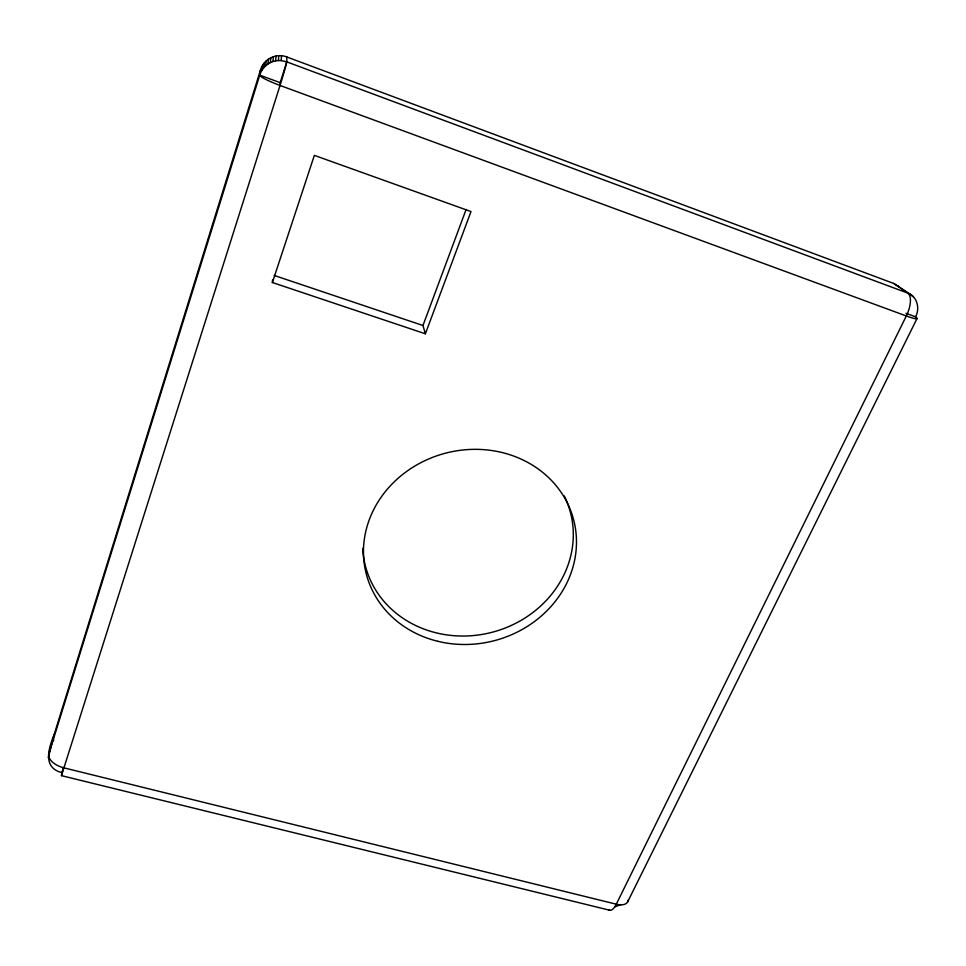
<?xml version="1.0" encoding="UTF-8"?>
<svg xmlns="http://www.w3.org/2000/svg" width="966" height="966" viewBox="0 0 966 966"><rect width="100%" height="100%" fill="white"/><g stroke="black" fill="none" stroke-linecap="round" stroke-linejoin="round"><path stroke-width="1.45" d="M61.462 775.65L280.031 85.455A21.88 0.688 -72.7 0 0 286.757 61.86L286.854 56.982C276.373 52.732 263.573 59.035 260.518 69.914L54.024 734.933C48.179 749.205 42.733 767.861 62.029 772.667L61.462 775.65L610.017 910.31M272.388 282.519L314.348 155.369L470.997 211.554L425.378 333.801L272.388 282.519L272.497 279.995M280.031 85.455L280.176 82.665L286.757 61.86L907.823 293.133C917.302 296.417 920.127 308.565 915.551 316.824A19.453 2.137 23.3 0 1 906.313 315.979L280.031 85.455A21.735 2.632 20.5 0 1 259.733 75.131L260.518 69.914M286.757 61.86L281.227 60.592L281.48 55.75M628.129 900.119A16.579 8.32 28.6 0 1 616.284 904.2L64.154 767.91A18.233 9.938 13.9 0 1 48.868 753.758L259.733 75.131C262.197 66.98 269.876 60.822 278.413 60.532L278.727 55.69M275.624 60.846L276.022 55.992M272.919 61.534L273.378 56.668M270.335 62.597L270.866 57.694M267.932 63.998L268.512 59.059M265.722 65.712L266.362 60.737M263.778 67.729L264.467 62.705M262.112 69.987L262.837 64.915M48.3 757.682L54.024 734.933M63.068 768.574L62.029 772.667L63.696 767.39M425.378 333.801L422.975 325.506L466.107 209.501M627.465 902.22L916.988 318.623M620.909 904.587L614.992 906.796M278.413 60.532L281.227 60.592M274.139 275.431L422.975 325.506M259.733 75.131L280.176 82.665M905.987 313.31L915.551 316.824M286.854 56.982L893.767 283.473L911.795 295.33M893.767 283.473L913.462 296.828M897.655 285.622L899.298 287.095M53.456 738.797L53.637 740.753M608.483 909.646A16.627 6.279 -78.1 0 0 616.284 904.2L906.313 315.979A19.646 8.573 -66.2 0 0 907.823 293.133M564.277 495.92A105.958 96.02 -14.8 0 1 492.08 632.283A105.958 96.02 -14.8 0 1 362.733 548.374M437.888 641.315A107.154 96.878 -14.8 0 0 573.961 521.109A107.154 96.878 -14.8 0 0 398.028 478.327A107.154 96.878 -14.8 0 0 437.888 641.315"/></g></svg>
